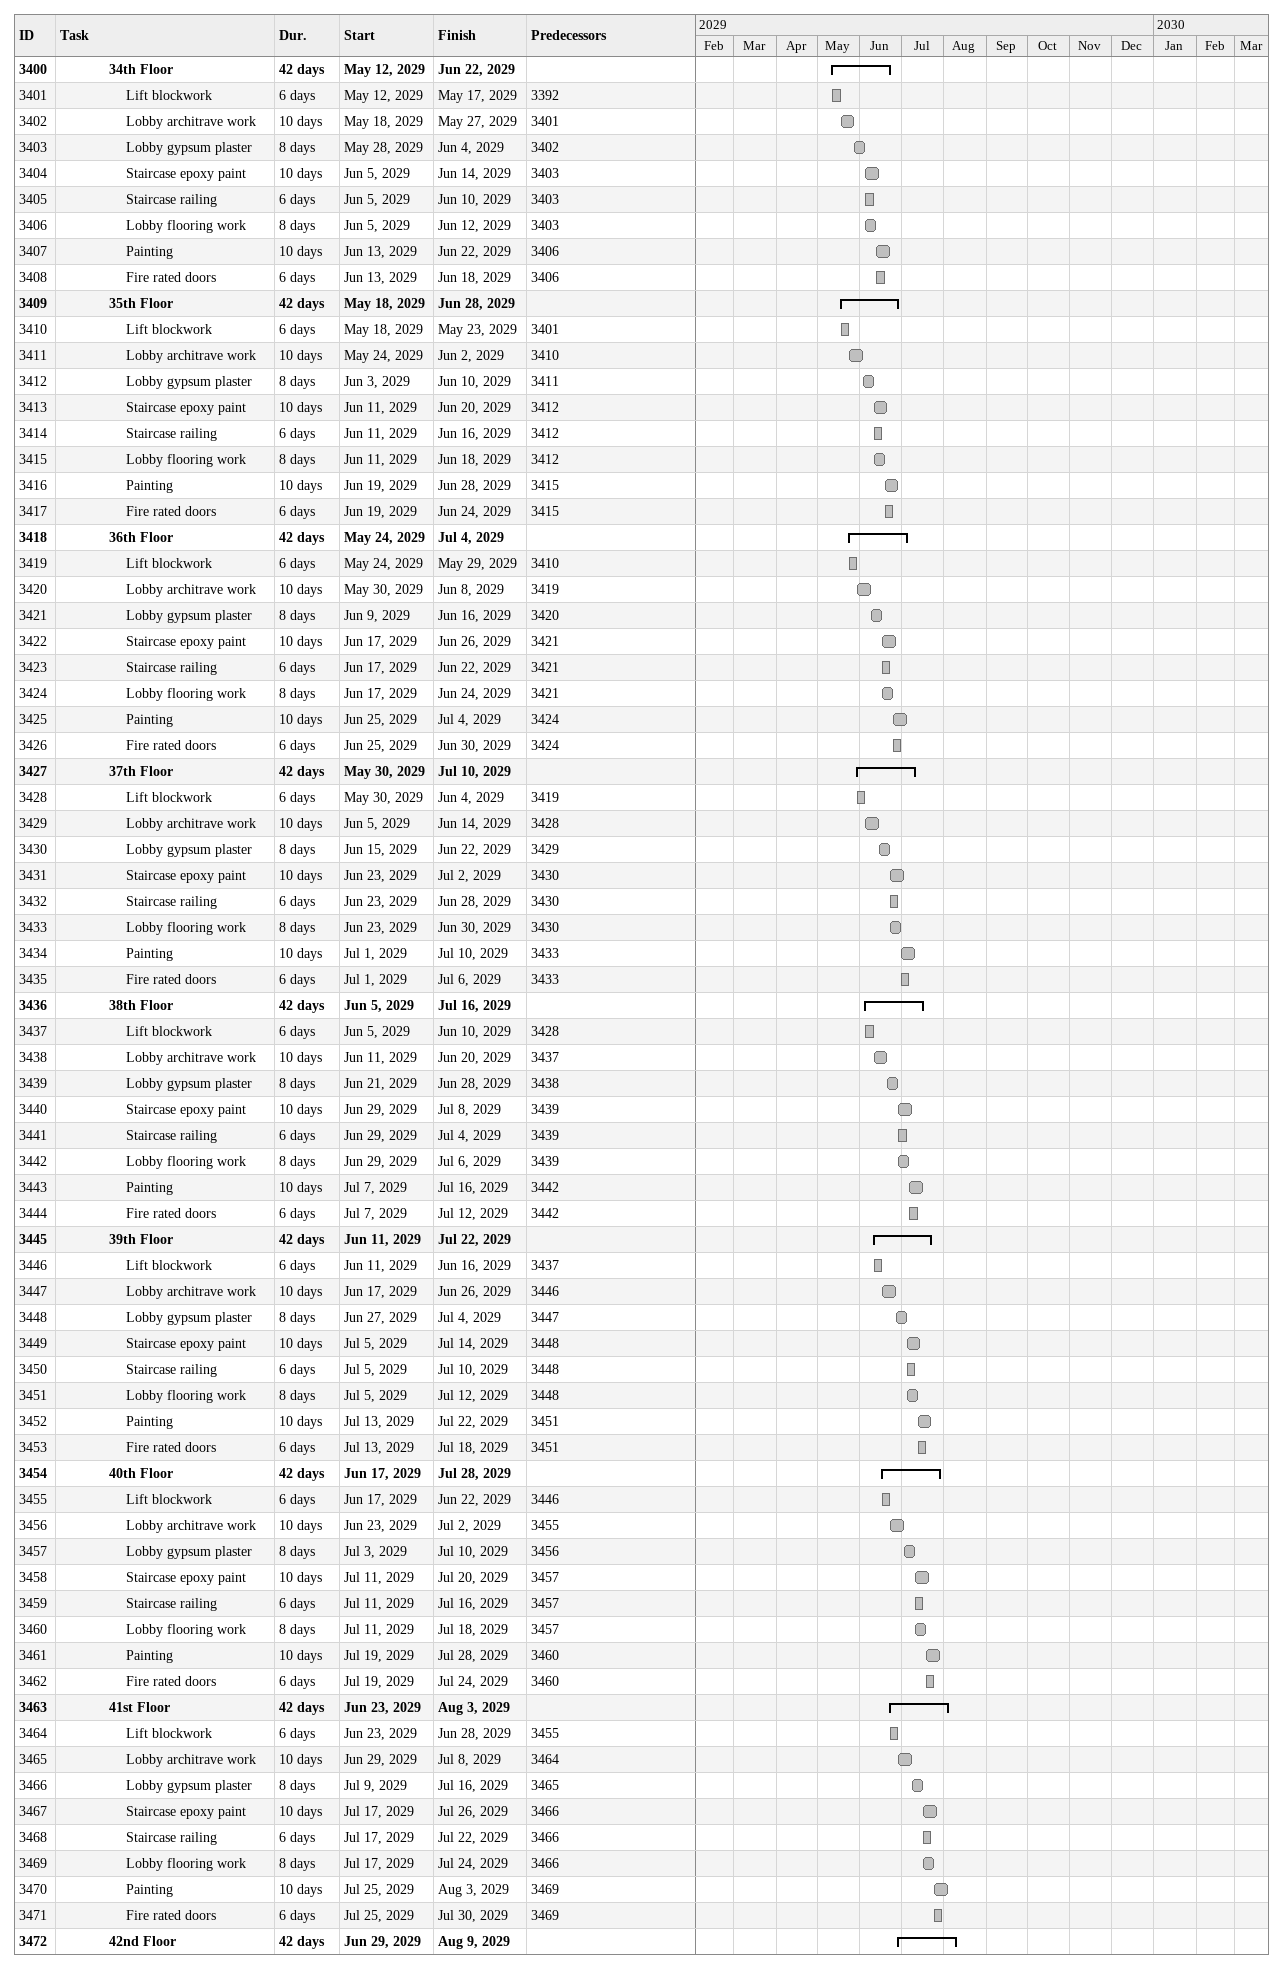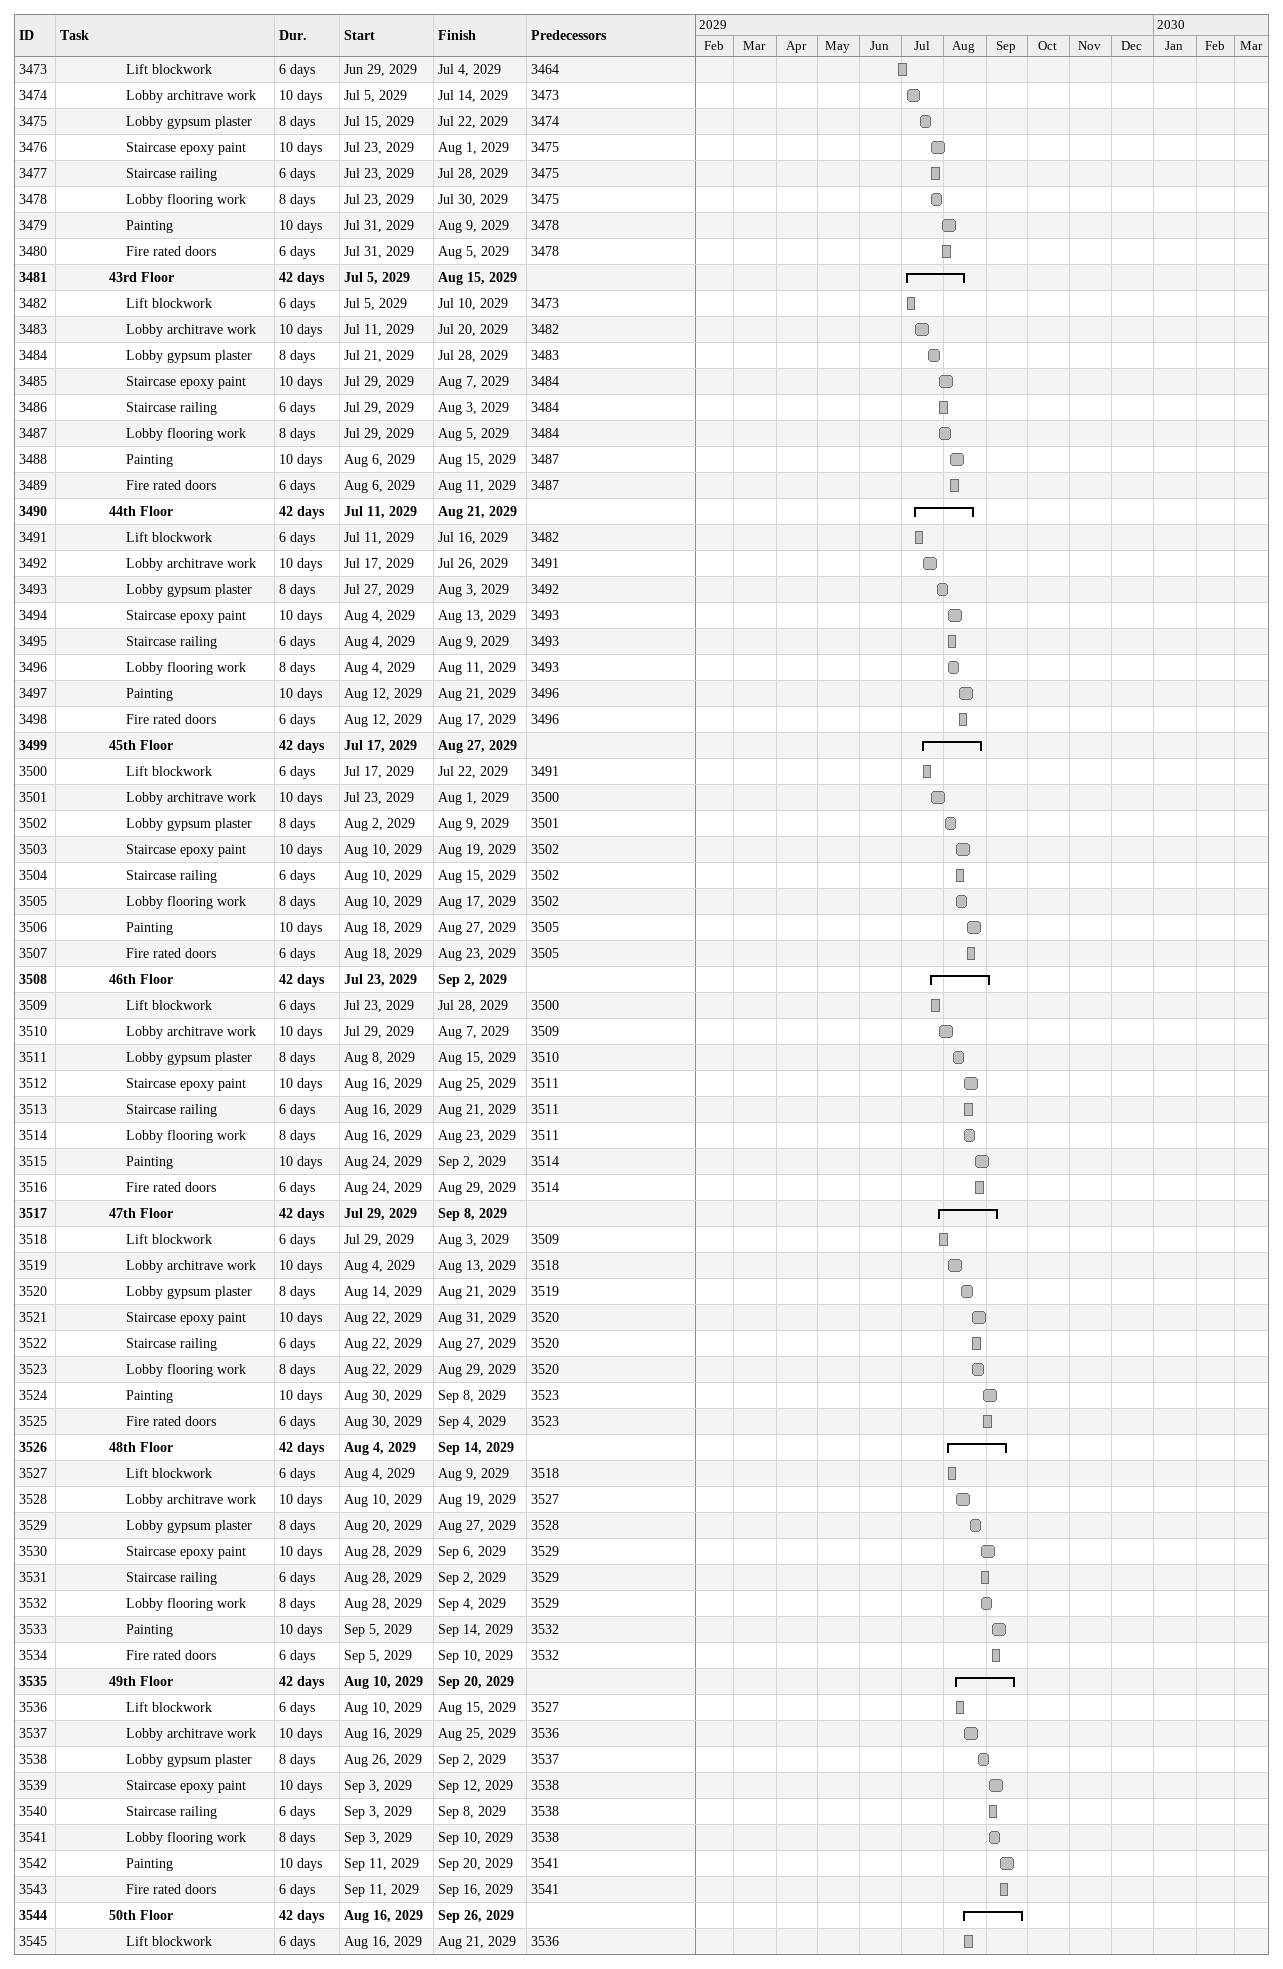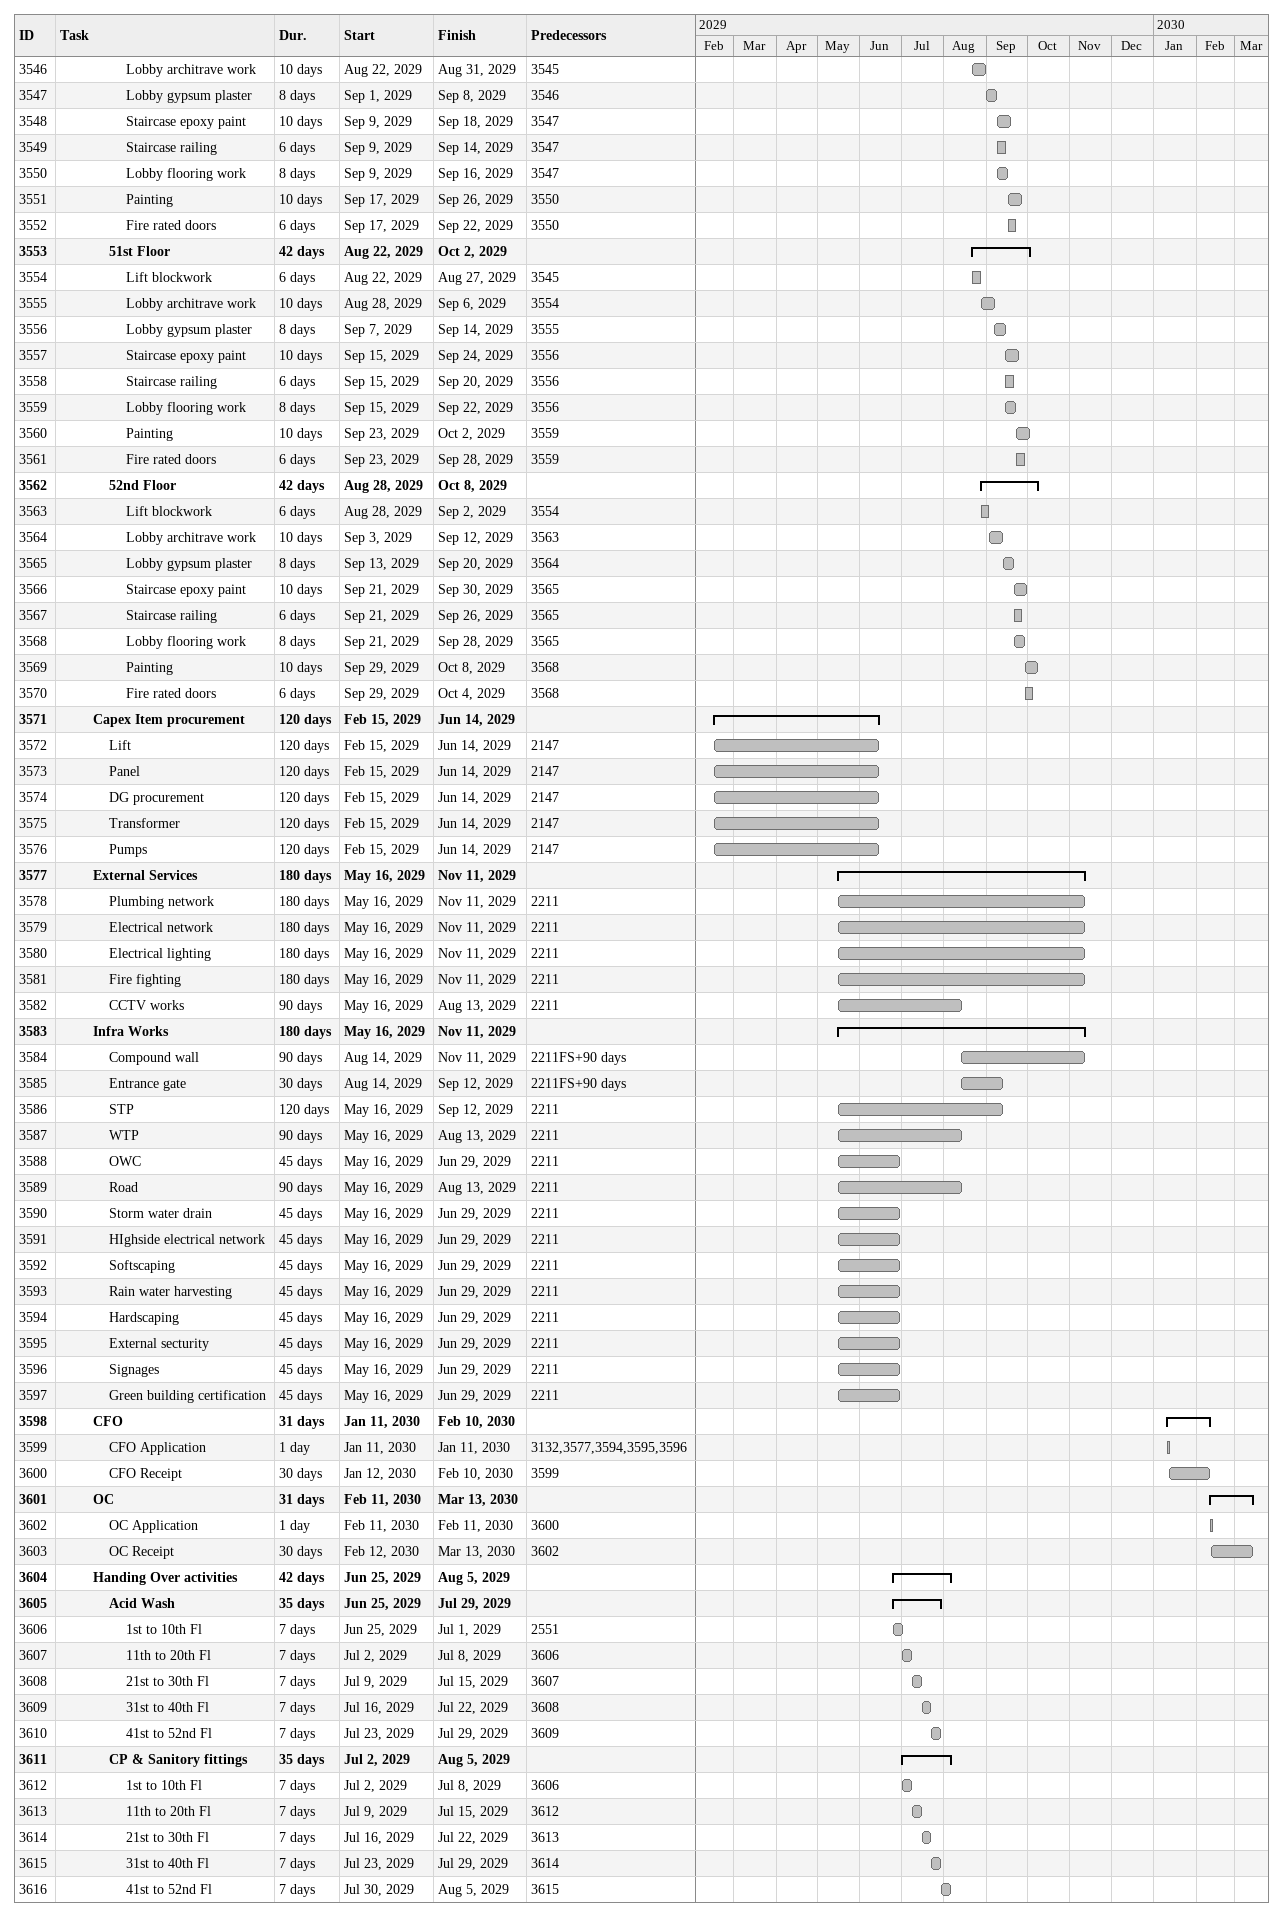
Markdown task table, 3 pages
| ID | Level | Task | Duration | Start | Finish | Predecessors |
|---|---|---|---|---|---|---|
| 3400 | 4 | **34th Floor** | 42d | 2029-05-12 | 2029-06-22 |  |
| 3401 | 5 | Lift blockwork | 6d | 2029-05-12 | 2029-05-17 | 3392 |
| 3402 | 5 | Lobby architrave work | 10d | 2029-05-18 | 2029-05-27 | 3401 |
| 3403 | 5 | Lobby gypsum plaster | 8d | 2029-05-28 | 2029-06-04 | 3402 |
| 3404 | 5 | Staircase epoxy paint | 10d | 2029-06-05 | 2029-06-14 | 3403 |
| 3405 | 5 | Staircase railing | 6d | 2029-06-05 | 2029-06-10 | 3403 |
| 3406 | 5 | Lobby flooring work | 8d | 2029-06-05 | 2029-06-12 | 3403 |
| 3407 | 5 | Painting | 10d | 2029-06-13 | 2029-06-22 | 3406 |
| 3408 | 5 | Fire rated doors | 6d | 2029-06-13 | 2029-06-18 | 3406 |
| 3409 | 4 | **35th Floor** | 42d | 2029-05-18 | 2029-06-28 |  |
| 3410 | 5 | Lift blockwork | 6d | 2029-05-18 | 2029-05-23 | 3401 |
| 3411 | 5 | Lobby architrave work | 10d | 2029-05-24 | 2029-06-02 | 3410 |
| 3412 | 5 | Lobby gypsum plaster | 8d | 2029-06-03 | 2029-06-10 | 3411 |
| 3413 | 5 | Staircase epoxy paint | 10d | 2029-06-11 | 2029-06-20 | 3412 |
| 3414 | 5 | Staircase railing | 6d | 2029-06-11 | 2029-06-16 | 3412 |
| 3415 | 5 | Lobby flooring work | 8d | 2029-06-11 | 2029-06-18 | 3412 |
| 3416 | 5 | Painting | 10d | 2029-06-19 | 2029-06-28 | 3415 |
| 3417 | 5 | Fire rated doors | 6d | 2029-06-19 | 2029-06-24 | 3415 |
| 3418 | 4 | **36th Floor** | 42d | 2029-05-24 | 2029-07-04 |  |
| 3419 | 5 | Lift blockwork | 6d | 2029-05-24 | 2029-05-29 | 3410 |
| 3420 | 5 | Lobby architrave work | 10d | 2029-05-30 | 2029-06-08 | 3419 |
| 3421 | 5 | Lobby gypsum plaster | 8d | 2029-06-09 | 2029-06-16 | 3420 |
| 3422 | 5 | Staircase epoxy paint | 10d | 2029-06-17 | 2029-06-26 | 3421 |
| 3423 | 5 | Staircase railing | 6d | 2029-06-17 | 2029-06-22 | 3421 |
| 3424 | 5 | Lobby flooring work | 8d | 2029-06-17 | 2029-06-24 | 3421 |
| 3425 | 5 | Painting | 10d | 2029-06-25 | 2029-07-04 | 3424 |
| 3426 | 5 | Fire rated doors | 6d | 2029-06-25 | 2029-06-30 | 3424 |
| 3427 | 4 | **37th Floor** | 42d | 2029-05-30 | 2029-07-10 |  |
| 3428 | 5 | Lift blockwork | 6d | 2029-05-30 | 2029-06-04 | 3419 |
| 3429 | 5 | Lobby architrave work | 10d | 2029-06-05 | 2029-06-14 | 3428 |
| 3430 | 5 | Lobby gypsum plaster | 8d | 2029-06-15 | 2029-06-22 | 3429 |
| 3431 | 5 | Staircase epoxy paint | 10d | 2029-06-23 | 2029-07-02 | 3430 |
| 3432 | 5 | Staircase railing | 6d | 2029-06-23 | 2029-06-28 | 3430 |
| 3433 | 5 | Lobby flooring work | 8d | 2029-06-23 | 2029-06-30 | 3430 |
| 3434 | 5 | Painting | 10d | 2029-07-01 | 2029-07-10 | 3433 |
| 3435 | 5 | Fire rated doors | 6d | 2029-07-01 | 2029-07-06 | 3433 |
| 3436 | 4 | **38th Floor** | 42d | 2029-06-05 | 2029-07-16 |  |
| 3437 | 5 | Lift blockwork | 6d | 2029-06-05 | 2029-06-10 | 3428 |
| 3438 | 5 | Lobby architrave work | 10d | 2029-06-11 | 2029-06-20 | 3437 |
| 3439 | 5 | Lobby gypsum plaster | 8d | 2029-06-21 | 2029-06-28 | 3438 |
| 3440 | 5 | Staircase epoxy paint | 10d | 2029-06-29 | 2029-07-08 | 3439 |
| 3441 | 5 | Staircase railing | 6d | 2029-06-29 | 2029-07-04 | 3439 |
| 3442 | 5 | Lobby flooring work | 8d | 2029-06-29 | 2029-07-06 | 3439 |
| 3443 | 5 | Painting | 10d | 2029-07-07 | 2029-07-16 | 3442 |
| 3444 | 5 | Fire rated doors | 6d | 2029-07-07 | 2029-07-12 | 3442 |
| 3445 | 4 | **39th Floor** | 42d | 2029-06-11 | 2029-07-22 |  |
| 3446 | 5 | Lift blockwork | 6d | 2029-06-11 | 2029-06-16 | 3437 |
| 3447 | 5 | Lobby architrave work | 10d | 2029-06-17 | 2029-06-26 | 3446 |
| 3448 | 5 | Lobby gypsum plaster | 8d | 2029-06-27 | 2029-07-04 | 3447 |
| 3449 | 5 | Staircase epoxy paint | 10d | 2029-07-05 | 2029-07-14 | 3448 |
| 3450 | 5 | Staircase railing | 6d | 2029-07-05 | 2029-07-10 | 3448 |
| 3451 | 5 | Lobby flooring work | 8d | 2029-07-05 | 2029-07-12 | 3448 |
| 3452 | 5 | Painting | 10d | 2029-07-13 | 2029-07-22 | 3451 |
| 3453 | 5 | Fire rated doors | 6d | 2029-07-13 | 2029-07-18 | 3451 |
| 3454 | 4 | **40th Floor** | 42d | 2029-06-17 | 2029-07-28 |  |
| 3455 | 5 | Lift blockwork | 6d | 2029-06-17 | 2029-06-22 | 3446 |
| 3456 | 5 | Lobby architrave work | 10d | 2029-06-23 | 2029-07-02 | 3455 |
| 3457 | 5 | Lobby gypsum plaster | 8d | 2029-07-03 | 2029-07-10 | 3456 |
| 3458 | 5 | Staircase epoxy paint | 10d | 2029-07-11 | 2029-07-20 | 3457 |
| 3459 | 5 | Staircase railing | 6d | 2029-07-11 | 2029-07-16 | 3457 |
| 3460 | 5 | Lobby flooring work | 8d | 2029-07-11 | 2029-07-18 | 3457 |
| 3461 | 5 | Painting | 10d | 2029-07-19 | 2029-07-28 | 3460 |
| 3462 | 5 | Fire rated doors | 6d | 2029-07-19 | 2029-07-24 | 3460 |
| 3463 | 4 | **41st Floor** | 42d | 2029-06-23 | 2029-08-03 |  |
| 3464 | 5 | Lift blockwork | 6d | 2029-06-23 | 2029-06-28 | 3455 |
| 3465 | 5 | Lobby architrave work | 10d | 2029-06-29 | 2029-07-08 | 3464 |
| 3466 | 5 | Lobby gypsum plaster | 8d | 2029-07-09 | 2029-07-16 | 3465 |
| 3467 | 5 | Staircase epoxy paint | 10d | 2029-07-17 | 2029-07-26 | 3466 |
| 3468 | 5 | Staircase railing | 6d | 2029-07-17 | 2029-07-22 | 3466 |
| 3469 | 5 | Lobby flooring work | 8d | 2029-07-17 | 2029-07-24 | 3466 |
| 3470 | 5 | Painting | 10d | 2029-07-25 | 2029-08-03 | 3469 |
| 3471 | 5 | Fire rated doors | 6d | 2029-07-25 | 2029-07-30 | 3469 |
| 3472 | 4 | **42nd Floor** | 42d | 2029-06-29 | 2029-08-09 |  |
| 3473 | 5 | Lift blockwork | 6d | 2029-06-29 | 2029-07-04 | 3464 |
| 3474 | 5 | Lobby architrave work | 10d | 2029-07-05 | 2029-07-14 | 3473 |
| 3475 | 5 | Lobby gypsum plaster | 8d | 2029-07-15 | 2029-07-22 | 3474 |
| 3476 | 5 | Staircase epoxy paint | 10d | 2029-07-23 | 2029-08-01 | 3475 |
| 3477 | 5 | Staircase railing | 6d | 2029-07-23 | 2029-07-28 | 3475 |
| 3478 | 5 | Lobby flooring work | 8d | 2029-07-23 | 2029-07-30 | 3475 |
| 3479 | 5 | Painting | 10d | 2029-07-31 | 2029-08-09 | 3478 |
| 3480 | 5 | Fire rated doors | 6d | 2029-07-31 | 2029-08-05 | 3478 |
| 3481 | 4 | **43rd Floor** | 42d | 2029-07-05 | 2029-08-15 |  |
| 3482 | 5 | Lift blockwork | 6d | 2029-07-05 | 2029-07-10 | 3473 |
| 3483 | 5 | Lobby architrave work | 10d | 2029-07-11 | 2029-07-20 | 3482 |
| 3484 | 5 | Lobby gypsum plaster | 8d | 2029-07-21 | 2029-07-28 | 3483 |
| 3485 | 5 | Staircase epoxy paint | 10d | 2029-07-29 | 2029-08-07 | 3484 |
| 3486 | 5 | Staircase railing | 6d | 2029-07-29 | 2029-08-03 | 3484 |
| 3487 | 5 | Lobby flooring work | 8d | 2029-07-29 | 2029-08-05 | 3484 |
| 3488 | 5 | Painting | 10d | 2029-08-06 | 2029-08-15 | 3487 |
| 3489 | 5 | Fire rated doors | 6d | 2029-08-06 | 2029-08-11 | 3487 |
| 3490 | 4 | **44th Floor** | 42d | 2029-07-11 | 2029-08-21 |  |
| 3491 | 5 | Lift blockwork | 6d | 2029-07-11 | 2029-07-16 | 3482 |
| 3492 | 5 | Lobby architrave work | 10d | 2029-07-17 | 2029-07-26 | 3491 |
| 3493 | 5 | Lobby gypsum plaster | 8d | 2029-07-27 | 2029-08-03 | 3492 |
| 3494 | 5 | Staircase epoxy paint | 10d | 2029-08-04 | 2029-08-13 | 3493 |
| 3495 | 5 | Staircase railing | 6d | 2029-08-04 | 2029-08-09 | 3493 |
| 3496 | 5 | Lobby flooring work | 8d | 2029-08-04 | 2029-08-11 | 3493 |
| 3497 | 5 | Painting | 10d | 2029-08-12 | 2029-08-21 | 3496 |
| 3498 | 5 | Fire rated doors | 6d | 2029-08-12 | 2029-08-17 | 3496 |
| 3499 | 4 | **45th Floor** | 42d | 2029-07-17 | 2029-08-27 |  |
| 3500 | 5 | Lift blockwork | 6d | 2029-07-17 | 2029-07-22 | 3491 |
| 3501 | 5 | Lobby architrave work | 10d | 2029-07-23 | 2029-08-01 | 3500 |
| 3502 | 5 | Lobby gypsum plaster | 8d | 2029-08-02 | 2029-08-09 | 3501 |
| 3503 | 5 | Staircase epoxy paint | 10d | 2029-08-10 | 2029-08-19 | 3502 |
| 3504 | 5 | Staircase railing | 6d | 2029-08-10 | 2029-08-15 | 3502 |
| 3505 | 5 | Lobby flooring work | 8d | 2029-08-10 | 2029-08-17 | 3502 |
| 3506 | 5 | Painting | 10d | 2029-08-18 | 2029-08-27 | 3505 |
| 3507 | 5 | Fire rated doors | 6d | 2029-08-18 | 2029-08-23 | 3505 |
| 3508 | 4 | **46th Floor** | 42d | 2029-07-23 | 2029-09-02 |  |
| 3509 | 5 | Lift blockwork | 6d | 2029-07-23 | 2029-07-28 | 3500 |
| 3510 | 5 | Lobby architrave work | 10d | 2029-07-29 | 2029-08-07 | 3509 |
| 3511 | 5 | Lobby gypsum plaster | 8d | 2029-08-08 | 2029-08-15 | 3510 |
| 3512 | 5 | Staircase epoxy paint | 10d | 2029-08-16 | 2029-08-25 | 3511 |
| 3513 | 5 | Staircase railing | 6d | 2029-08-16 | 2029-08-21 | 3511 |
| 3514 | 5 | Lobby flooring work | 8d | 2029-08-16 | 2029-08-23 | 3511 |
| 3515 | 5 | Painting | 10d | 2029-08-24 | 2029-09-02 | 3514 |
| 3516 | 5 | Fire rated doors | 6d | 2029-08-24 | 2029-08-29 | 3514 |
| 3517 | 4 | **47th Floor** | 42d | 2029-07-29 | 2029-09-08 |  |
| 3518 | 5 | Lift blockwork | 6d | 2029-07-29 | 2029-08-03 | 3509 |
| 3519 | 5 | Lobby architrave work | 10d | 2029-08-04 | 2029-08-13 | 3518 |
| 3520 | 5 | Lobby gypsum plaster | 8d | 2029-08-14 | 2029-08-21 | 3519 |
| 3521 | 5 | Staircase epoxy paint | 10d | 2029-08-22 | 2029-08-31 | 3520 |
| 3522 | 5 | Staircase railing | 6d | 2029-08-22 | 2029-08-27 | 3520 |
| 3523 | 5 | Lobby flooring work | 8d | 2029-08-22 | 2029-08-29 | 3520 |
| 3524 | 5 | Painting | 10d | 2029-08-30 | 2029-09-08 | 3523 |
| 3525 | 5 | Fire rated doors | 6d | 2029-08-30 | 2029-09-04 | 3523 |
| 3526 | 4 | **48th Floor** | 42d | 2029-08-04 | 2029-09-14 |  |
| 3527 | 5 | Lift blockwork | 6d | 2029-08-04 | 2029-08-09 | 3518 |
| 3528 | 5 | Lobby architrave work | 10d | 2029-08-10 | 2029-08-19 | 3527 |
| 3529 | 5 | Lobby gypsum plaster | 8d | 2029-08-20 | 2029-08-27 | 3528 |
| 3530 | 5 | Staircase epoxy paint | 10d | 2029-08-28 | 2029-09-06 | 3529 |
| 3531 | 5 | Staircase railing | 6d | 2029-08-28 | 2029-09-02 | 3529 |
| 3532 | 5 | Lobby flooring work | 8d | 2029-08-28 | 2029-09-04 | 3529 |
| 3533 | 5 | Painting | 10d | 2029-09-05 | 2029-09-14 | 3532 |
| 3534 | 5 | Fire rated doors | 6d | 2029-09-05 | 2029-09-10 | 3532 |
| 3535 | 4 | **49th Floor** | 42d | 2029-08-10 | 2029-09-20 |  |
| 3536 | 5 | Lift blockwork | 6d | 2029-08-10 | 2029-08-15 | 3527 |
| 3537 | 5 | Lobby architrave work | 10d | 2029-08-16 | 2029-08-25 | 3536 |
| 3538 | 5 | Lobby gypsum plaster | 8d | 2029-08-26 | 2029-09-02 | 3537 |
| 3539 | 5 | Staircase epoxy paint | 10d | 2029-09-03 | 2029-09-12 | 3538 |
| 3540 | 5 | Staircase railing | 6d | 2029-09-03 | 2029-09-08 | 3538 |
| 3541 | 5 | Lobby flooring work | 8d | 2029-09-03 | 2029-09-10 | 3538 |
| 3542 | 5 | Painting | 10d | 2029-09-11 | 2029-09-20 | 3541 |
| 3543 | 5 | Fire rated doors | 6d | 2029-09-11 | 2029-09-16 | 3541 |
| 3544 | 4 | **50th Floor** | 42d | 2029-08-16 | 2029-09-26 |  |
| 3545 | 5 | Lift blockwork | 6d | 2029-08-16 | 2029-08-21 | 3536 |
| 3546 | 5 | Lobby architrave work | 10d | 2029-08-22 | 2029-08-31 | 3545 |
| 3547 | 5 | Lobby gypsum plaster | 8d | 2029-09-01 | 2029-09-08 | 3546 |
| 3548 | 5 | Staircase epoxy paint | 10d | 2029-09-09 | 2029-09-18 | 3547 |
| 3549 | 5 | Staircase railing | 6d | 2029-09-09 | 2029-09-14 | 3547 |
| 3550 | 5 | Lobby flooring work | 8d | 2029-09-09 | 2029-09-16 | 3547 |
| 3551 | 5 | Painting | 10d | 2029-09-17 | 2029-09-26 | 3550 |
| 3552 | 5 | Fire rated doors | 6d | 2029-09-17 | 2029-09-22 | 3550 |
| 3553 | 4 | **51st Floor** | 42d | 2029-08-22 | 2029-10-02 |  |
| 3554 | 5 | Lift blockwork | 6d | 2029-08-22 | 2029-08-27 | 3545 |
| 3555 | 5 | Lobby architrave work | 10d | 2029-08-28 | 2029-09-06 | 3554 |
| 3556 | 5 | Lobby gypsum plaster | 8d | 2029-09-07 | 2029-09-14 | 3555 |
| 3557 | 5 | Staircase epoxy paint | 10d | 2029-09-15 | 2029-09-24 | 3556 |
| 3558 | 5 | Staircase railing | 6d | 2029-09-15 | 2029-09-20 | 3556 |
| 3559 | 5 | Lobby flooring work | 8d | 2029-09-15 | 2029-09-22 | 3556 |
| 3560 | 5 | Painting | 10d | 2029-09-23 | 2029-10-02 | 3559 |
| 3561 | 5 | Fire rated doors | 6d | 2029-09-23 | 2029-09-28 | 3559 |
| 3562 | 4 | **52nd Floor** | 42d | 2029-08-28 | 2029-10-08 |  |
| 3563 | 5 | Lift blockwork | 6d | 2029-08-28 | 2029-09-02 | 3554 |
| 3564 | 5 | Lobby architrave work | 10d | 2029-09-03 | 2029-09-12 | 3563 |
| 3565 | 5 | Lobby gypsum plaster | 8d | 2029-09-13 | 2029-09-20 | 3564 |
| 3566 | 5 | Staircase epoxy paint | 10d | 2029-09-21 | 2029-09-30 | 3565 |
| 3567 | 5 | Staircase railing | 6d | 2029-09-21 | 2029-09-26 | 3565 |
| 3568 | 5 | Lobby flooring work | 8d | 2029-09-21 | 2029-09-28 | 3565 |
| 3569 | 5 | Painting | 10d | 2029-09-29 | 2029-10-08 | 3568 |
| 3570 | 5 | Fire rated doors | 6d | 2029-09-29 | 2029-10-04 | 3568 |
| 3571 | 3 | **Capex Item procurement** | 120d | 2029-02-15 | 2029-06-14 |  |
| 3572 | 4 | Lift | 120d | 2029-02-15 | 2029-06-14 | 2147 |
| 3573 | 4 | Panel | 120d | 2029-02-15 | 2029-06-14 | 2147 |
| 3574 | 4 | DG procurement | 120d | 2029-02-15 | 2029-06-14 | 2147 |
| 3575 | 4 | Transformer | 120d | 2029-02-15 | 2029-06-14 | 2147 |
| 3576 | 4 | Pumps | 120d | 2029-02-15 | 2029-06-14 | 2147 |
| 3577 | 3 | **External Services** | 180d | 2029-05-16 | 2029-11-11 |  |
| 3578 | 4 | Plumbing network | 180d | 2029-05-16 | 2029-11-11 | 2211 |
| 3579 | 4 | Electrical network | 180d | 2029-05-16 | 2029-11-11 | 2211 |
| 3580 | 4 | Electrical lighting | 180d | 2029-05-16 | 2029-11-11 | 2211 |
| 3581 | 4 | Fire fighting | 180d | 2029-05-16 | 2029-11-11 | 2211 |
| 3582 | 4 | CCTV works | 90d | 2029-05-16 | 2029-08-13 | 2211 |
| 3583 | 3 | **Infra Works** | 180d | 2029-05-16 | 2029-11-11 |  |
| 3584 | 4 | Compound wall | 90d | 2029-08-14 | 2029-11-11 | 2211FS+90d |
| 3585 | 4 | Entrance gate | 30d | 2029-08-14 | 2029-09-12 | 2211FS+90d |
| 3586 | 4 | STP | 120d | 2029-05-16 | 2029-09-12 | 2211 |
| 3587 | 4 | WTP | 90d | 2029-05-16 | 2029-08-13 | 2211 |
| 3588 | 4 | OWC | 45d | 2029-05-16 | 2029-06-29 | 2211 |
| 3589 | 4 | Road | 90d | 2029-05-16 | 2029-08-13 | 2211 |
| 3590 | 4 | Storm water drain | 45d | 2029-05-16 | 2029-06-29 | 2211 |
| 3591 | 4 | HIghside electrical network | 45d | 2029-05-16 | 2029-06-29 | 2211 |
| 3592 | 4 | Softscaping | 45d | 2029-05-16 | 2029-06-29 | 2211 |
| 3593 | 4 | Rain water harvesting | 45d | 2029-05-16 | 2029-06-29 | 2211 |
| 3594 | 4 | Hardscaping | 45d | 2029-05-16 | 2029-06-29 | 2211 |
| 3595 | 4 | External secturity | 45d | 2029-05-16 | 2029-06-29 | 2211 |
| 3596 | 4 | Signages | 45d | 2029-05-16 | 2029-06-29 | 2211 |
| 3597 | 4 | Green building certification | 45d | 2029-05-16 | 2029-06-29 | 2211 |
| 3598 | 3 | **CFO** | 31d | 2030-01-11 | 2030-02-10 |  |
| 3599 | 4 | CFO Application | 1d | 2030-01-11 | 2030-01-11 | 3132, 3577, 3594, 3595, 3596 |
| 3600 | 4 | CFO Receipt | 30d | 2030-01-12 | 2030-02-10 | 3599 |
| 3601 | 3 | **OC** | 31d | 2030-02-11 | 2030-03-13 |  |
| 3602 | 4 | OC Application | 1d | 2030-02-11 | 2030-02-11 | 3600 |
| 3603 | 4 | OC Receipt | 30d | 2030-02-12 | 2030-03-13 | 3602 |
| 3604 | 3 | **Handing Over activities** | 42d | 2029-06-25 | 2029-08-05 |  |
| 3605 | 4 | **Acid Wash** | 35d | 2029-06-25 | 2029-07-29 |  |
| 3606 | 5 | 1st to 10th Fl | 7d | 2029-06-25 | 2029-07-01 | 2551 |
| 3607 | 5 | 11th to 20th Fl | 7d | 2029-07-02 | 2029-07-08 | 3606 |
| 3608 | 5 | 21st to 30th Fl | 7d | 2029-07-09 | 2029-07-15 | 3607 |
| 3609 | 5 | 31st to 40th Fl | 7d | 2029-07-16 | 2029-07-22 | 3608 |
| 3610 | 5 | 41st to 52nd Fl | 7d | 2029-07-23 | 2029-07-29 | 3609 |
| 3611 | 4 | **CP & Sanitory fittings** | 35d | 2029-07-02 | 2029-08-05 |  |
| 3612 | 5 | 1st to 10th Fl | 7d | 2029-07-02 | 2029-07-08 | 3606 |
| 3613 | 5 | 11th to 20th Fl | 7d | 2029-07-09 | 2029-07-15 | 3612 |
| 3614 | 5 | 21st to 30th Fl | 7d | 2029-07-16 | 2029-07-22 | 3613 |
| 3615 | 5 | 31st to 40th Fl | 7d | 2029-07-23 | 2029-07-29 | 3614 |
| 3616 | 5 | 41st to 52nd Fl | 7d | 2029-07-30 | 2029-08-05 | 3615 |
